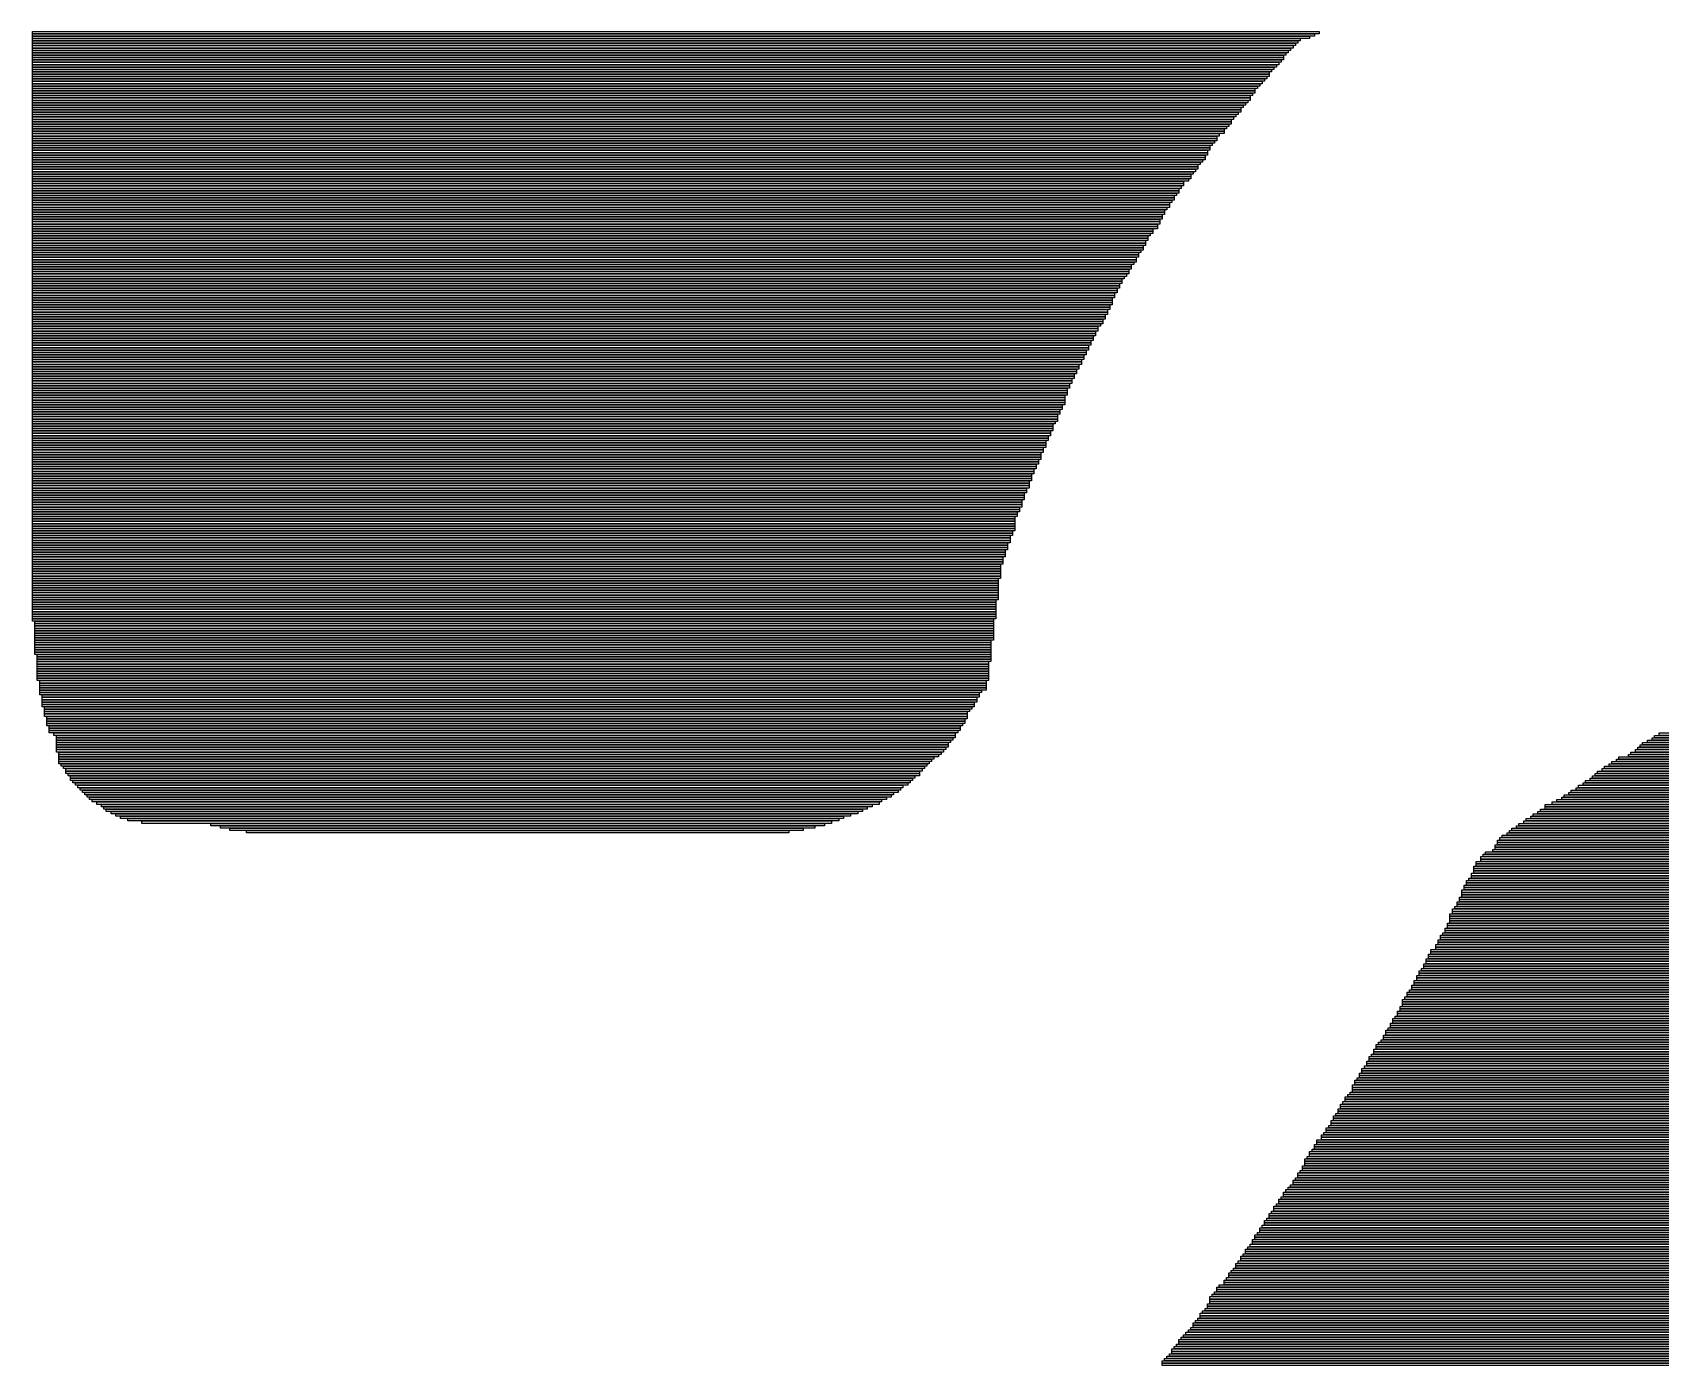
# Model space of a CAD drawing. Extents: x -4795 to 4795, y -4565 to 4565.
# Drawn here: x 695 to 2064, y 2280 to 3400 of the extents above; entities that cross this region are included whole.
import ezdxf

# ---------------------------------------------------------------- set-up
doc = ezdxf.new("R2010")
doc.units = 0
doc.layers.add('L1D0', color=1, linetype='CONTINUOUS')

# ---------------------------------------------------------------- blocks, each defined once
blk = doc.blocks.new('SOI_PAD5.png')
at = {"layer": 'L1D0'}
for points in [[(695, 3399), (695, 3401), (1777, 3401), (1777, 3399)], [(695, 3397), (695, 3399), (1773, 3399), (1773, 3397)], [(695, 3395), (695, 3397), (1769, 3397), (1769, 3395)], [(695, 3393), (695, 3395), (1761, 3395), (1761, 3393)], [(695, 3391), (695, 3393), (1759, 3393), (1759, 3391)], [(695, 3389), (695, 3391), (1757, 3391), (1757, 3389)], [(695, 3387), (695, 3389), (1755, 3389), (1755, 3387)], [(695, 3385), (695, 3387), (1753, 3387), (1753, 3385)], [(695, 3383), (695, 3385), (1751, 3385), (1751, 3383)], [(695, 3381), (695, 3383), (1749, 3383), (1749, 3381)], [(695, 3379), (695, 3381), (1747, 3381), (1747, 3379)], [(695, 3377), (695, 3379), (1747, 3379), (1747, 3377)], [(695, 3375), (695, 3377), (1745, 3377), (1745, 3375)], [(695, 3373), (695, 3375), (1743, 3375), (1743, 3373)], [(695, 3371), (695, 3373), (1741, 3373), (1741, 3371)], [(695, 3369), (695, 3371), (1739, 3371), (1739, 3369)], [(695, 3367), (695, 3369), (1737, 3369), (1737, 3367)], [(695, 3365), (695, 3367), (1735, 3367), (1735, 3365)], [(695, 3363), (695, 3365), (1735, 3365), (1735, 3363)], [(695, 3361), (695, 3363), (1733, 3363), (1733, 3361)], [(695, 3359), (695, 3361), (1731, 3361), (1731, 3359)], [(695, 3357), (695, 3359), (1729, 3359), (1729, 3357)], [(695, 3355), (695, 3357), (1727, 3357), (1727, 3355)], [(695, 3353), (695, 3355), (1725, 3355), (1725, 3353)], [(695, 3351), (695, 3353), (1723, 3353), (1723, 3351)], [(695, 3349), (695, 3351), (1723, 3351), (1723, 3349)], [(695, 3347), (695, 3349), (1721, 3349), (1721, 3347)], [(695, 3345), (695, 3347), (1719, 3347), (1719, 3345)], [(695, 3343), (695, 3345), (1719, 3345), (1719, 3343)], [(695, 3341), (695, 3343), (1717, 3343), (1717, 3341)], [(695, 3339), (695, 3341), (1715, 3341), (1715, 3339)], [(695, 3337), (695, 3339), (1713, 3339), (1713, 3337)], [(695, 3335), (695, 3337), (1711, 3337), (1711, 3335)], [(695, 3333), (695, 3335), (1711, 3335), (1711, 3333)], [(695, 3331), (695, 3333), (1709, 3333), (1709, 3331)], [(695, 3329), (695, 3331), (1707, 3331), (1707, 3329)], [(695, 3327), (695, 3329), (1705, 3329), (1705, 3327)], [(695, 3325), (695, 3327), (1703, 3327), (1703, 3325)], [(695, 3323), (695, 3325), (1703, 3325), (1703, 3323)], [(695, 3321), (695, 3323), (1701, 3323), (1701, 3321)], [(695, 3319), (695, 3321), (1699, 3321), (1699, 3319)], [(695, 3317), (695, 3319), (1697, 3319), (1697, 3317)], [(695, 3315), (695, 3317), (1697, 3317), (1697, 3315)], [(695, 3313), (695, 3315), (1693, 3315), (1693, 3313)], [(695, 3311), (695, 3313), (1691, 3313), (1691, 3311)], [(695, 3309), (695, 3311), (1691, 3311), (1691, 3309)], [(695, 3307), (695, 3309), (1689, 3309), (1689, 3307)], [(695, 3305), (695, 3307), (1687, 3307), (1687, 3305)], [(695, 3303), (695, 3305), (1685, 3305), (1685, 3303)], [(695, 3301), (695, 3303), (1685, 3303), (1685, 3301)], [(695, 3299), (695, 3301), (1683, 3301), (1683, 3299)], [(695, 3297), (695, 3299), (1683, 3299), (1683, 3297)], [(695, 3295), (695, 3297), (1681, 3297), (1681, 3295)], [(695, 3293), (695, 3295), (1681, 3295), (1681, 3293)], [(695, 3291), (695, 3293), (1679, 3293), (1679, 3291)], [(695, 3289), (695, 3291), (1677, 3291), (1677, 3289)], [(695, 3287), (695, 3289), (1675, 3289), (1675, 3287)], [(695, 3285), (695, 3287), (1675, 3287), (1675, 3285)], [(695, 3283), (695, 3285), (1673, 3285), (1673, 3283)], [(695, 3281), (695, 3283), (1671, 3283), (1671, 3281)], [(695, 3279), (695, 3281), (1669, 3281), (1669, 3279)], [(695, 3277), (695, 3279), (1669, 3279), (1669, 3277)], [(695, 3275), (695, 3277), (1667, 3277), (1667, 3275)], [(695, 3273), (695, 3275), (1663, 3275), (1663, 3273)], [(695, 3271), (695, 3273), (1663, 3273), (1663, 3271)], [(695, 3269), (695, 3271), (1661, 3271), (1661, 3269)], [(695, 3267), (695, 3269), (1659, 3269), (1659, 3267)], [(695, 3265), (695, 3267), (1659, 3267), (1659, 3265)], [(695, 3263), (695, 3265), (1657, 3265), (1657, 3263)], [(695, 3261), (695, 3263), (1655, 3263), (1655, 3261)], [(695, 3259), (695, 3261), (1655, 3261), (1655, 3259)], [(695, 3257), (695, 3259), (1653, 3259), (1653, 3257)], [(695, 3255), (695, 3257), (1651, 3257), (1651, 3255)], [(695, 3253), (695, 3255), (1651, 3255), (1651, 3253)], [(695, 3251), (695, 3253), (1649, 3253), (1649, 3251)], [(695, 3249), (695, 3251), (1647, 3251), (1647, 3249)], [(695, 3247), (695, 3249), (1647, 3249), (1647, 3247)], [(695, 3245), (695, 3247), (1645, 3247), (1645, 3245)], [(695, 3243), (695, 3245), (1645, 3245), (1645, 3243)], [(695, 3241), (695, 3243), (1643, 3243), (1643, 3241)], [(695, 3239), (695, 3241), (1643, 3241), (1643, 3239)], [(695, 3237), (695, 3239), (1641, 3239), (1641, 3237)], [(695, 3235), (695, 3237), (1641, 3237), (1641, 3235)], [(695, 3233), (695, 3235), (1637, 3235), (1637, 3233)], [(695, 3231), (695, 3233), (1637, 3233), (1637, 3231)], [(695, 3229), (695, 3231), (1635, 3231), (1635, 3229)], [(695, 3227), (695, 3229), (1633, 3229), (1633, 3227)], [(695, 3225), (695, 3227), (1633, 3227), (1633, 3225)], [(695, 3223), (695, 3225), (1631, 3225), (1631, 3223)], [(695, 3221), (695, 3223), (1631, 3223), (1631, 3221)], [(695, 3219), (695, 3221), (1629, 3221), (1629, 3219)], [(695, 3217), (695, 3219), (1629, 3219), (1629, 3217)], [(695, 3215), (695, 3217), (1627, 3217), (1627, 3215)], [(695, 3213), (695, 3215), (1625, 3215), (1625, 3213)], [(695, 3211), (695, 3213), (1625, 3213), (1625, 3211)], [(695, 3209), (695, 3211), (1623, 3211), (1623, 3209)], [(695, 3207), (695, 3209), (1623, 3209), (1623, 3207)], [(695, 3205), (695, 3207), (1621, 3207), (1621, 3205)], [(695, 3203), (695, 3205), (1619, 3205), (1619, 3203)], [(695, 3201), (695, 3203), (1619, 3203), (1619, 3201)], [(695, 3199), (695, 3201), (1617, 3201), (1617, 3199)], [(695, 3197), (695, 3199), (1617, 3199), (1617, 3197)], [(695, 3195), (695, 3197), (1615, 3197), (1615, 3195)], [(695, 3193), (695, 3195), (1613, 3195), (1613, 3193)], [(695, 3191), (695, 3193), (1611, 3193), (1611, 3191)], [(695, 3189), (695, 3191), (1611, 3191), (1611, 3189)], [(695, 3187), (695, 3189), (1609, 3189), (1609, 3187)], [(695, 3185), (695, 3187), (1609, 3187), (1609, 3185)], [(695, 3183), (695, 3185), (1607, 3185), (1607, 3183)], [(695, 3181), (695, 3183), (1607, 3183), (1607, 3181)], [(695, 3179), (695, 3181), (1605, 3181), (1605, 3179)], [(695, 3177), (695, 3179), (1605, 3179), (1605, 3177)], [(695, 3175), (695, 3177), (1603, 3177), (1603, 3175)], [(695, 3173), (695, 3175), (1603, 3175), (1603, 3173)], [(695, 3171), (695, 3173), (1603, 3173), (1603, 3171)], [(695, 3169), (695, 3171), (1601, 3171), (1601, 3169)], [(695, 3167), (695, 3169), (1601, 3169), (1601, 3167)], [(695, 3165), (695, 3167), (1599, 3167), (1599, 3165)], [(695, 3163), (695, 3165), (1599, 3165), (1599, 3163)], [(695, 3161), (695, 3163), (1597, 3163), (1597, 3161)], [(695, 3159), (695, 3161), (1597, 3161), (1597, 3159)], [(695, 3157), (695, 3159), (1595, 3159), (1595, 3157)], [(695, 3155), (695, 3157), (1595, 3157), (1595, 3155)], [(695, 3153), (695, 3155), (1593, 3155), (1593, 3153)], [(695, 3151), (695, 3153), (1591, 3153), (1591, 3151)], [(695, 3149), (695, 3151), (1591, 3151), (1591, 3149)], [(695, 3147), (695, 3149), (1589, 3149), (1589, 3147)], [(695, 3145), (695, 3147), (1589, 3147), (1589, 3145)], [(695, 3143), (695, 3145), (1587, 3145), (1587, 3143)], [(695, 3141), (695, 3143), (1587, 3143), (1587, 3141)], [(695, 3139), (695, 3141), (1585, 3141), (1585, 3139)], [(695, 3137), (695, 3139), (1585, 3139), (1585, 3137)], [(695, 3135), (695, 3137), (1583, 3137), (1583, 3135)], [(695, 3133), (695, 3135), (1583, 3135), (1583, 3133)], [(695, 3131), (695, 3133), (1581, 3133), (1581, 3131)], [(695, 3129), (695, 3131), (1581, 3131), (1581, 3129)], [(695, 3127), (695, 3129), (1579, 3129), (1579, 3127)], [(695, 3125), (695, 3127), (1579, 3127), (1579, 3125)], [(695, 3123), (695, 3125), (1577, 3125), (1577, 3123)], [(695, 3121), (695, 3123), (1577, 3123), (1577, 3121)], [(695, 3119), (695, 3121), (1575, 3121), (1575, 3119)], [(695, 3117), (695, 3119), (1575, 3119), (1575, 3117)], [(695, 3115), (695, 3117), (1573, 3117), (1573, 3115)], [(695, 3113), (695, 3115), (1573, 3115), (1573, 3113)], [(695, 3111), (695, 3113), (1571, 3113), (1571, 3111)], [(695, 3109), (695, 3111), (1571, 3111), (1571, 3109)], [(695, 3107), (695, 3109), (1569, 3109), (1569, 3107)], [(695, 3105), (695, 3107), (1569, 3107), (1569, 3105)], [(695, 3103), (695, 3105), (1567, 3105), (1567, 3103)], [(695, 3101), (695, 3103), (1567, 3103), (1567, 3101)], [(695, 3099), (695, 3101), (1565, 3101), (1565, 3099)], [(695, 3097), (695, 3099), (1565, 3099), (1565, 3097)], [(695, 3095), (695, 3097), (1565, 3097), (1565, 3095)], [(695, 3093), (695, 3095), (1563, 3095), (1563, 3093)], [(695, 3091), (695, 3093), (1563, 3093), (1563, 3091)], [(695, 3089), (695, 3091), (1563, 3091), (1563, 3089)], [(695, 3087), (695, 3089), (1563, 3089), (1563, 3087)], [(695, 3085), (695, 3087), (1561, 3087), (1561, 3085)], [(695, 3083), (695, 3085), (1561, 3085), (1561, 3083)], [(695, 3081), (695, 3083), (1559, 3083), (1559, 3081)], [(695, 3079), (695, 3081), (1559, 3081), (1559, 3079)], [(695, 3077), (695, 3079), (1557, 3079), (1557, 3077)], [(695, 3075), (695, 3077), (1557, 3077), (1557, 3075)], [(695, 3073), (695, 3075), (1557, 3075), (1557, 3073)], [(695, 3071), (695, 3073), (1555, 3073), (1555, 3071)], [(695, 3069), (695, 3071), (1553, 3071), (1553, 3069)], [(695, 3067), (695, 3069), (1553, 3069), (1553, 3067)], [(695, 3065), (695, 3067), (1553, 3067), (1553, 3065)], [(695, 3063), (695, 3065), (1551, 3065), (1551, 3063)], [(695, 3061), (695, 3063), (1551, 3063), (1551, 3061)], [(695, 3059), (695, 3061), (1549, 3061), (1549, 3059)], [(695, 3057), (695, 3059), (1549, 3059), (1549, 3057)], [(695, 3055), (695, 3057), (1547, 3057), (1547, 3055)], [(695, 3053), (695, 3055), (1547, 3055), (1547, 3053)], [(695, 3051), (695, 3053), (1547, 3053), (1547, 3051)], [(695, 3049), (695, 3051), (1545, 3051), (1545, 3049)], [(695, 3047), (695, 3049), (1545, 3049), (1545, 3047)], [(695, 3045), (695, 3047), (1543, 3047), (1543, 3045)], [(695, 3043), (695, 3045), (1543, 3045), (1543, 3043)], [(695, 3041), (695, 3043), (1543, 3043), (1543, 3041)], [(695, 3039), (695, 3041), (1541, 3041), (1541, 3039)], [(695, 3037), (695, 3039), (1541, 3039), (1541, 3037)], [(695, 3035), (695, 3037), (1539, 3037), (1539, 3035)], [(695, 3033), (695, 3035), (1539, 3035), (1539, 3033)], [(695, 3031), (695, 3033), (1537, 3033), (1537, 3031)], [(695, 3029), (695, 3031), (1537, 3031), (1537, 3029)], [(695, 3027), (695, 3029), (1535, 3029), (1535, 3027)], [(695, 3025), (695, 3027), (1535, 3027), (1535, 3025)], [(695, 3023), (695, 3025), (1535, 3025), (1535, 3023)], [(695, 3021), (695, 3023), (1533, 3023), (1533, 3021)], [(695, 3019), (695, 3021), (1533, 3021), (1533, 3019)], [(695, 3017), (695, 3019), (1533, 3019), (1533, 3017)], [(695, 3015), (695, 3017), (1531, 3017), (1531, 3015)], [(695, 3013), (695, 3015), (1531, 3015), (1531, 3013)], [(695, 3011), (695, 3013), (1529, 3013), (1529, 3011)], [(695, 3009), (695, 3011), (1529, 3011), (1529, 3009)], [(695, 3007), (695, 3009), (1529, 3009), (1529, 3007)], [(695, 3005), (695, 3007), (1527, 3007), (1527, 3005)], [(695, 3003), (695, 3005), (1527, 3005), (1527, 3003)], [(695, 3001), (695, 3003), (1527, 3003), (1527, 3001)], [(695, 2999), (695, 3001), (1525, 3001), (1525, 2999)], [(695, 2997), (695, 2999), (1525, 2999), (1525, 2997)], [(695, 2995), (695, 2997), (1523, 2997), (1523, 2995)], [(695, 2993), (695, 2995), (1523, 2995), (1523, 2993)], [(695, 2991), (695, 2993), (1521, 2993), (1521, 2991)], [(695, 2989), (695, 2991), (1521, 2991), (1521, 2989)], [(695, 2987), (695, 2989), (1521, 2989), (1521, 2987)], [(695, 2985), (695, 2987), (1521, 2987), (1521, 2985)], [(695, 2983), (695, 2985), (1521, 2985), (1521, 2983)], [(695, 2981), (695, 2983), (1521, 2983), (1521, 2981)], [(695, 2979), (695, 2981), (1519, 2981), (1519, 2979)], [(695, 2977), (695, 2979), (1519, 2979), (1519, 2977)], [(695, 2975), (695, 2977), (1517, 2977), (1517, 2975)], [(695, 2973), (695, 2975), (1517, 2975), (1517, 2973)], [(695, 2971), (695, 2973), (1517, 2973), (1517, 2971)], [(695, 2969), (695, 2971), (1515, 2971), (1515, 2969)], [(695, 2967), (695, 2969), (1515, 2969), (1515, 2967)], [(695, 2965), (695, 2967), (1515, 2967), (1515, 2965)], [(695, 2963), (695, 2965), (1513, 2965), (1513, 2963)], [(695, 2961), (695, 2963), (1513, 2963), (1513, 2961)], [(695, 2959), (695, 2961), (1513, 2961), (1513, 2959)], [(695, 2957), (695, 2959), (1511, 2959), (1511, 2957)], [(695, 2955), (695, 2957), (1511, 2957), (1511, 2955)], [(695, 2953), (695, 2955), (1511, 2955), (1511, 2953)], [(695, 2951), (695, 2953), (1509, 2953), (1509, 2951)], [(695, 2949), (695, 2951), (1509, 2951), (1509, 2949)], [(695, 2947), (695, 2949), (1509, 2949), (1509, 2947)], [(695, 2945), (695, 2947), (1509, 2947), (1509, 2945)], [(695, 2943), (695, 2945), (1509, 2945), (1509, 2943)], [(695, 2941), (695, 2943), (1509, 2943), (1509, 2941)], [(695, 2939), (695, 2941), (1507, 2941), (1507, 2939)], [(695, 2937), (695, 2939), (1507, 2939), (1507, 2937)], [(695, 2935), (695, 2937), (1507, 2937), (1507, 2935)], [(695, 2933), (695, 2935), (1507, 2935), (1507, 2933)], [(695, 2931), (695, 2933), (1507, 2933), (1507, 2931)], [(695, 2929), (695, 2931), (1507, 2931), (1507, 2929)], [(695, 2927), (695, 2929), (1507, 2929), (1507, 2927)], [(695, 2925), (695, 2927), (1507, 2927), (1507, 2925)], [(695, 2923), (695, 2925), (1507, 2925), (1507, 2923)], [(695, 2921), (695, 2923), (1505, 2923), (1505, 2921)], [(695, 2919), (695, 2921), (1505, 2921), (1505, 2919)], [(695, 2917), (695, 2919), (1505, 2919), (1505, 2917)], [(695, 2915), (695, 2917), (1505, 2917), (1505, 2915)], [(695, 2913), (695, 2915), (1505, 2915), (1505, 2913)], [(695, 2911), (695, 2913), (1505, 2913), (1505, 2911)], [(695, 2909), (695, 2911), (1505, 2911), (1505, 2909)], [(695, 2907), (695, 2909), (1505, 2909), (1505, 2907)], [(695, 2905), (695, 2907), (1503, 2907), (1503, 2905)], [(697, 2903), (697, 2905), (1503, 2905), (1503, 2903)], [(697, 2901), (697, 2903), (1503, 2903), (1503, 2901)], [(697, 2899), (697, 2901), (1503, 2901), (1503, 2899)], [(697, 2897), (697, 2899), (1503, 2899), (1503, 2897)], [(697, 2895), (697, 2897), (1503, 2897), (1503, 2895)], [(697, 2893), (697, 2895), (1503, 2895), (1503, 2893)], [(697, 2891), (697, 2893), (1503, 2893), (1503, 2891)], [(697, 2889), (697, 2891), (1503, 2891), (1503, 2889)], [(697, 2887), (697, 2889), (1501, 2889), (1501, 2887)], [(697, 2885), (697, 2887), (1501, 2887), (1501, 2885)], [(697, 2883), (697, 2885), (1501, 2885), (1501, 2883)], [(697, 2881), (697, 2883), (1501, 2883), (1501, 2881)], [(697, 2879), (697, 2881), (1501, 2881), (1501, 2879)], [(697, 2877), (697, 2879), (1501, 2879), (1501, 2877)], [(699, 2875), (699, 2877), (1501, 2877), (1501, 2875)], [(699, 2873), (699, 2875), (1501, 2875), (1501, 2873)], [(699, 2871), (699, 2873), (1501, 2873), (1501, 2871)], [(699, 2869), (699, 2871), (1499, 2871), (1499, 2869)], [(699, 2867), (699, 2869), (1499, 2869), (1499, 2867)], [(699, 2865), (699, 2867), (1499, 2867), (1499, 2865)], [(699, 2863), (699, 2865), (1499, 2865), (1499, 2863)], [(699, 2861), (699, 2863), (1499, 2863), (1499, 2861)], [(699, 2859), (699, 2861), (1499, 2861), (1499, 2859)], [(699, 2857), (699, 2859), (1499, 2859), (1499, 2857)], [(699, 2855), (699, 2857), (1499, 2857), (1499, 2855)], [(701, 2853), (701, 2855), (1497, 2855), (1497, 2853)], [(701, 2851), (701, 2853), (1497, 2853), (1497, 2851)], [(701, 2849), (701, 2851), (1497, 2851), (1497, 2849)], [(701, 2847), (701, 2849), (1497, 2849), (1497, 2847)], [(701, 2845), (701, 2847), (1493, 2847), (1493, 2845)], [(701, 2843), (701, 2845), (1491, 2845), (1491, 2843)], [(703, 2841), (703, 2843), (1491, 2843), (1491, 2841)], [(703, 2839), (703, 2841), (1489, 2841), (1489, 2839)], [(703, 2837), (703, 2839), (1489, 2839), (1489, 2837)], [(703, 2835), (703, 2837), (1487, 2837), (1487, 2835)], [(703, 2833), (703, 2835), (1487, 2835), (1487, 2833)], [(705, 2831), (705, 2833), (1485, 2833), (1485, 2831)], [(705, 2829), (705, 2831), (1483, 2831), (1483, 2829)], [(705, 2827), (705, 2829), (1481, 2829), (1481, 2827)], [(705, 2825), (705, 2827), (1481, 2827), (1481, 2825)], [(707, 2823), (707, 2825), (1481, 2825), (1481, 2823)], [(707, 2821), (707, 2823), (1479, 2823), (1479, 2821)], [(707, 2819), (707, 2821), (1479, 2821), (1479, 2819)], [(707, 2817), (707, 2819), (1477, 2819), (1477, 2817)], [(709, 2815), (709, 2817), (1475, 2817), (1475, 2815)], [(709, 2813), (709, 2815), (1475, 2815), (1475, 2813)], [(709, 2811), (709, 2813), (1473, 2813), (1473, 2811)], [(713, 2809), (713, 2811), (1471, 2811), (1471, 2809)], [(715, 2807), (715, 2809), (1471, 2809), (1471, 2807)], [(715, 2805), (715, 2807), (1469, 2807), (1469, 2805)], [(2057, 2805), (2057, 2807), (4059, 2807), (4059, 2805)], [(2059, 2807), (2059, 2809), (4061, 2809), (4061, 2807)], [(2063, 2809), (2063, 2811), (4061, 2811), (4061, 2809)], [(715, 2803), (715, 2805), (1467, 2805), (1467, 2803)], [(715, 2801), (715, 2803), (1465, 2803), (1465, 2801)], [(715, 2799), (715, 2801), (1465, 2801), (1465, 2799)], [(715, 2797), (715, 2799), (1463, 2799), (1463, 2797)], [(715, 2795), (715, 2797), (1461, 2797), (1461, 2795)], [(717, 2793), (717, 2795), (1459, 2795), (1459, 2793)], [(717, 2791), (717, 2793), (1457, 2793), (1457, 2791)], [(2037, 2791), (2037, 2793), (4049, 2793), (4049, 2791)], [(2039, 2793), (2039, 2795), (4051, 2795), (4051, 2793)], [(2043, 2795), (2043, 2797), (4051, 2797), (4051, 2795)], [(2045, 2797), (2045, 2799), (4053, 2799), (4053, 2797)], [(2047, 2799), (2047, 2801), (4055, 2801), (4055, 2799)], [(2049, 2801), (2049, 2803), (4055, 2803), (4055, 2801)], [(2053, 2803), (2053, 2805), (4057, 2805), (4057, 2803)], [(717, 2789), (717, 2791), (1453, 2791), (1453, 2789)], [(717, 2787), (717, 2789), (1451, 2789), (1451, 2787)], [(717, 2785), (717, 2787), (1449, 2787), (1449, 2785)], [(719, 2783), (719, 2785), (1447, 2785), (1447, 2783)], [(721, 2781), (721, 2783), (1445, 2783), (1445, 2781)], [(723, 2779), (723, 2781), (1443, 2781), (1443, 2779)], [(2015, 2779), (2015, 2781), (4045, 2781), (4045, 2779)], [(2017, 2781), (2017, 2783), (4045, 2783), (4045, 2781)], [(2021, 2783), (2021, 2785), (4045, 2785), (4045, 2783)], [(2023, 2785), (2023, 2787), (4047, 2787), (4047, 2785)], [(2027, 2787), (2027, 2789), (4047, 2789), (4047, 2787)], [(2029, 2789), (2029, 2791), (4047, 2791), (4047, 2789)], [(723, 2777), (723, 2779), (1441, 2779), (1441, 2777)], [(725, 2775), (725, 2777), (1441, 2777), (1441, 2775)], [(727, 2773), (727, 2775), (1437, 2775), (1437, 2773)], [(727, 2771), (727, 2773), (1435, 2773), (1435, 2771)], [(729, 2769), (729, 2771), (1433, 2771), (1433, 2769)], [(731, 2767), (731, 2769), (1431, 2769), (1431, 2767)], [(733, 2765), (733, 2767), (1427, 2767), (1427, 2765)], [(1995, 2765), (1995, 2767), (4039, 2767), (4039, 2765)], [(1999, 2767), (1999, 2769), (4039, 2769), (4039, 2767)], [(2001, 2769), (2001, 2771), (4041, 2771), (4041, 2769)], [(2005, 2771), (2005, 2773), (4041, 2773), (4041, 2771)], [(2007, 2773), (2007, 2775), (4041, 2775), (4041, 2773)], [(2009, 2775), (2009, 2777), (4043, 2777), (4043, 2775)], [(2011, 2777), (2011, 2779), (4043, 2779), (4043, 2777)], [(735, 2763), (735, 2765), (1425, 2765), (1425, 2763)], [(737, 2761), (737, 2763), (1423, 2763), (1423, 2761)], [(739, 2759), (739, 2761), (1419, 2761), (1419, 2759)], [(741, 2757), (741, 2759), (1417, 2759), (1417, 2757)], [(743, 2755), (743, 2757), (1413, 2757), (1413, 2755)], [(745, 2753), (745, 2755), (1409, 2755), (1409, 2753)], [(749, 2751), (749, 2753), (1407, 2753), (1407, 2751)], [(1973, 2751), (1973, 2753), (4033, 2753), (4033, 2751)], [(1977, 2753), (1977, 2755), (4035, 2755), (4035, 2753)], [(1981, 2755), (1981, 2757), (4035, 2757), (4035, 2755)], [(1983, 2757), (1983, 2759), (4035, 2759), (4035, 2757)], [(1987, 2759), (1987, 2761), (4037, 2761), (4037, 2759)], [(1989, 2761), (1989, 2763), (4037, 2763), (4037, 2761)], [(1993, 2763), (1993, 2765), (4037, 2765), (4037, 2763)], [(753, 2749), (753, 2751), (1401, 2751), (1401, 2749)], [(755, 2747), (755, 2749), (1397, 2749), (1397, 2747)], [(757, 2745), (757, 2747), (1393, 2747), (1393, 2745)], [(761, 2743), (761, 2745), (1389, 2745), (1389, 2743)], [(765, 2741), (765, 2743), (1383, 2743), (1383, 2741)], [(769, 2739), (769, 2741), (1377, 2741), (1377, 2739)], [(775, 2737), (775, 2739), (1373, 2739), (1373, 2737)], [(1951, 2737), (1951, 2739), (4029, 2739), (4029, 2737)], [(1955, 2739), (1955, 2741), (4031, 2741), (4031, 2739)], [(1957, 2741), (1957, 2743), (4031, 2743), (4031, 2741)], [(1961, 2743), (1961, 2745), (4031, 2745), (4031, 2743)], [(1963, 2745), (1963, 2747), (4031, 2747), (4031, 2745)], [(1967, 2749), (1967, 2751), (4033, 2751), (4033, 2749)], [(1967, 2747), (1967, 2749), (4033, 2749), (4033, 2747)], [(787, 2735), (787, 2737), (1367, 2737), (1367, 2735)], [(845, 2733), (845, 2735), (1361, 2735), (1361, 2733)], [(853, 2731), (853, 2733), (1353, 2733), (1353, 2731)], [(861, 2729), (861, 2731), (1343, 2731), (1343, 2729)], [(875, 2727), (875, 2729), (1331, 2729), (1331, 2727)], [(1931, 2723), (1931, 2725), (4025, 2725), (4025, 2723)], [(1935, 2725), (1935, 2727), (4027, 2727), (4027, 2725)], [(1937, 2727), (1937, 2729), (4027, 2729), (4027, 2727)], [(1939, 2729), (1939, 2731), (4027, 2731), (4027, 2729)], [(1943, 2731), (1943, 2733), (4029, 2733), (4029, 2731)], [(1945, 2733), (1945, 2735), (4029, 2735), (4029, 2733)], [(1949, 2735), (1949, 2737), (4029, 2737), (4029, 2735)], [(1917, 2709), (1917, 2711), (4021, 2711), (4021, 2709)], [(1923, 2711), (1923, 2713), (4021, 2713), (4021, 2711)], [(1925, 2715), (1925, 2717), (4023, 2717), (4023, 2715)], [(1925, 2713), (1925, 2715), (4021, 2715), (4021, 2713)], [(1927, 2719), (1927, 2721), (4025, 2721), (4025, 2719)], [(1927, 2717), (1927, 2719), (4023, 2719), (4023, 2717)], [(1929, 2721), (1929, 2723), (4025, 2723), (4025, 2721)], [(1907, 2697), (1907, 2699), (4017, 2699), (4017, 2697)], [(1907, 2695), (1907, 2697), (4017, 2697), (4017, 2695)], [(1909, 2701), (1909, 2703), (4017, 2703), (4017, 2701)], [(1909, 2699), (1909, 2701), (4017, 2701), (4017, 2699)], [(1913, 2705), (1913, 2707), (4019, 2707), (4019, 2705)], [(1913, 2703), (1913, 2705), (4019, 2705), (4019, 2703)], [(1915, 2707), (1915, 2709), (4021, 2709), (4021, 2707)], [(1901, 2685), (1901, 2687), (4013, 2687), (4013, 2685)], [(1901, 2683), (1901, 2685), (4013, 2685), (4013, 2683)], [(1903, 2687), (1903, 2689), (4015, 2689), (4015, 2687)], [(1905, 2691), (1905, 2693), (4015, 2693), (4015, 2691)], [(1905, 2689), (1905, 2691), (4015, 2691), (4015, 2689)], [(1907, 2693), (1907, 2695), (4015, 2695), (4015, 2693)], [(1895, 2671), (1895, 2673), (4009, 2673), (4009, 2671)], [(1895, 2669), (1895, 2671), (4007, 2671), (4007, 2669)], [(1897, 2677), (1897, 2679), (4011, 2679), (4011, 2677)], [(1897, 2675), (1897, 2677), (4009, 2677), (4009, 2675)], [(1897, 2673), (1897, 2675), (4009, 2675), (4009, 2673)], [(1899, 2681), (1899, 2683), (4013, 2683), (4013, 2681)], [(1899, 2679), (1899, 2681), (4011, 2681), (4011, 2679)], [(1887, 2657), (1887, 2659), (4001, 2659), (4001, 2657)], [(1887, 2655), (1887, 2657), (3999, 2657), (3999, 2655)], [(1889, 2661), (1889, 2663), (4003, 2663), (4003, 2661)], [(1889, 2659), (1889, 2661), (4001, 2661), (4001, 2659)], [(1891, 2663), (1891, 2665), (4003, 2665), (4003, 2663)], [(1893, 2667), (1893, 2669), (4005, 2669), (4005, 2667)], [(1893, 2665), (1893, 2667), (4005, 2667), (4005, 2665)], [(1881, 2641), (1881, 2643), (3993, 2643), (3993, 2641)], [(1883, 2645), (1883, 2647), (3993, 2647), (3993, 2645)], [(1883, 2643), (1883, 2645), (3993, 2645), (3993, 2643)], [(1885, 2649), (1885, 2651), (3997, 2651), (3997, 2649)], [(1885, 2647), (1885, 2649), (3995, 2649), (3995, 2647)], [(1887, 2653), (1887, 2655), (3999, 2655), (3999, 2653)], [(1887, 2651), (1887, 2653), (3997, 2653), (3997, 2651)], [(1871, 2627), (1871, 2629), (3985, 2629), (3985, 2627)], [(1875, 2631), (1875, 2633), (3989, 2633), (3989, 2631)], [(1875, 2629), (1875, 2631), (3987, 2631), (3987, 2629)], [(1877, 2635), (1877, 2637), (3989, 2637), (3989, 2635)], [(1877, 2633), (1877, 2635), (3989, 2635), (3989, 2633)], [(1879, 2639), (1879, 2641), (3991, 2641), (3991, 2639)], [(1879, 2637), (1879, 2639), (3991, 2639), (3991, 2637)], [(1865, 2615), (1865, 2617), (3981, 2617), (3981, 2615)], [(1865, 2613), (1865, 2615), (3979, 2615), (3979, 2613)], [(1867, 2619), (1867, 2621), (3981, 2621), (3981, 2619)], [(1867, 2617), (1867, 2619), (3981, 2619), (3981, 2617)], [(1869, 2623), (1869, 2625), (3983, 2625), (3983, 2623)], [(1869, 2621), (1869, 2623), (3983, 2623), (3983, 2621)], [(1871, 2625), (1871, 2627), (3985, 2627), (3985, 2625)], [(1857, 2601), (1857, 2603), (3969, 2603), (3969, 2601)], [(1859, 2605), (1859, 2607), (3973, 2607), (3973, 2605)], [(1859, 2603), (1859, 2605), (3971, 2605), (3971, 2603)], [(1861, 2609), (1861, 2611), (3975, 2611), (3975, 2609)], [(1861, 2607), (1861, 2609), (3973, 2609), (3973, 2607)], [(1863, 2611), (1863, 2613), (3977, 2613), (3977, 2611)], [(1849, 2587), (1849, 2589), (3949, 2589), (3949, 2587)], [(1851, 2591), (1851, 2593), (3957, 2593), (3957, 2591)], [(1851, 2589), (1851, 2591), (3955, 2591), (3955, 2589)], [(1853, 2593), (1853, 2595), (3961, 2595), (3961, 2593)], [(1855, 2597), (1855, 2599), (3965, 2599), (3965, 2597)], [(1855, 2595), (1855, 2597), (3963, 2597), (3963, 2595)], [(1857, 2599), (1857, 2601), (3967, 2601), (3967, 2599)], [(1843, 2575), (1843, 2577), (3919, 2577), (3919, 2575)], [(1843, 2573), (1843, 2575), (3903, 2575), (3903, 2573)], [(1845, 2579), (1845, 2581), (3935, 2581), (3935, 2579)], [(1845, 2577), (1845, 2579), (3929, 2579), (3929, 2577)], [(1847, 2585), (1847, 2587), (3945, 2587), (3945, 2585)], [(1847, 2583), (1847, 2585), (3943, 2585), (3943, 2583)], [(1847, 2581), (1847, 2583), (3941, 2583), (3941, 2581)], [(1833, 2559), (1833, 2561), (3605, 2561), (3605, 2559)], [(1835, 2561), (1835, 2563), (3623, 2563), (3623, 2561)], [(1837, 2565), (1837, 2567), (3639, 2567), (3639, 2565)], [(1837, 2563), (1837, 2565), (3631, 2565), (3631, 2563)], [(1839, 2569), (1839, 2571), (3699, 2571), (3699, 2569)], [(1839, 2567), (1839, 2569), (3649, 2569), (3649, 2567)], [(1841, 2571), (1841, 2573), (3743, 2573), (3743, 2571)], [(1825, 2547), (1825, 2549), (3409, 2549), (3409, 2547)], [(1825, 2545), (1825, 2547), (3395, 2547), (3395, 2545)], [(1827, 2549), (1827, 2551), (3441, 2551), (3441, 2549)], [(1829, 2551), (1829, 2553), (3457, 2553), (3457, 2551)], [(1831, 2555), (1831, 2557), (3501, 2557), (3501, 2555)], [(1831, 2553), (1831, 2555), (3475, 2555), (3475, 2553)], [(1833, 2557), (1833, 2559), (3529, 2559), (3529, 2557)], [(1817, 2533), (1817, 2535), (3325, 2535), (3325, 2533)], [(1817, 2531), (1817, 2533), (3315, 2533), (3315, 2531)], [(1819, 2537), (1819, 2539), (3345, 2539), (3345, 2537)], [(1819, 2535), (1819, 2537), (3337, 2537), (3337, 2535)], [(1821, 2539), (1821, 2541), (3357, 2541), (3357, 2539)], [(1823, 2543), (1823, 2545), (3381, 2545), (3381, 2543)], [(1823, 2541), (1823, 2543), (3369, 2543), (3369, 2541)], [(1807, 2517), (1807, 2519), (3253, 2519), (3253, 2517)], [(1809, 2519), (1809, 2521), (3259, 2521), (3259, 2519)], [(1811, 2523), (1811, 2525), (3277, 2525), (3277, 2523)], [(1811, 2521), (1811, 2523), (3269, 2523), (3269, 2521)], [(1813, 2527), (1813, 2529), (3295, 2529), (3295, 2527)], [(1813, 2525), (1813, 2527), (3287, 2527), (3287, 2525)], [(1815, 2529), (1815, 2531), (3303, 2531), (3303, 2529)], [(1801, 2505), (1801, 2507), (3195, 2507), (3195, 2505)], [(1803, 2507), (1803, 2509), (3203, 2509), (3203, 2507)], [(1805, 2513), (1805, 2515), (3235, 2515), (3235, 2513)], [(1805, 2511), (1805, 2513), (3227, 2513), (3227, 2511)], [(1805, 2509), (1805, 2511), (3219, 2511), (3219, 2509)], [(1807, 2515), (1807, 2517), (3243, 2517), (3243, 2515)], [(1793, 2493), (1793, 2495), (3151, 2495), (3151, 2493)], [(1793, 2491), (1793, 2493), (3143, 2493), (3143, 2491)], [(1795, 2497), (1795, 2499), (3165, 2499), (3165, 2497)], [(1795, 2495), (1795, 2497), (3157, 2497), (3157, 2495)], [(1797, 2499), (1797, 2501), (3173, 2501), (3173, 2499)], [(1799, 2503), (1799, 2505), (3187, 2505), (3187, 2503)], [(1799, 2501), (1799, 2503), (3179, 2503), (3179, 2501)], [(1783, 2477), (1783, 2479), (3097, 2479), (3097, 2477)], [(1785, 2479), (1785, 2481), (3103, 2481), (3103, 2479)], [(1787, 2483), (1787, 2485), (3115, 2485), (3115, 2483)], [(1787, 2481), (1787, 2483), (3109, 2483), (3109, 2481)], [(1789, 2487), (1789, 2489), (3131, 2489), (3131, 2487)], [(1789, 2485), (1789, 2487), (3123, 2487), (3123, 2485)], [(1791, 2489), (1791, 2491), (3137, 2491), (3137, 2489)], [(1773, 2463), (1773, 2465), (3047, 2465), (3047, 2463)], [(1775, 2467), (1775, 2469), (3059, 2469), (3059, 2467)], [(1775, 2465), (1775, 2467), (3053, 2467), (3053, 2465)], [(1779, 2471), (1779, 2473), (3079, 2473), (3079, 2471)], [(1779, 2469), (1779, 2471), (3073, 2471), (3073, 2469)], [(1781, 2473), (1781, 2475), (3085, 2475), (3085, 2473)], [(1783, 2475), (1783, 2477), (3093, 2477), (3093, 2475)], [(1765, 2451), (1765, 2453), (3013, 2453), (3013, 2451)], [(1765, 2449), (1765, 2451), (3007, 2451), (3007, 2449)], [(1767, 2453), (1767, 2455), (3017, 2455), (3017, 2453)], [(1769, 2457), (1769, 2459), (3029, 2459), (3029, 2457)], [(1769, 2455), (1769, 2457), (3023, 2457), (3023, 2455)], [(1771, 2459), (1771, 2461), (3035, 2461), (3035, 2459)], [(1773, 2461), (1773, 2463), (3041, 2463), (3041, 2461)], [(1757, 2435), (1757, 2437), (2967, 2437), (2967, 2435)], [(1759, 2439), (1759, 2441), (2977, 2441), (2977, 2439)], [(1759, 2437), (1759, 2439), (2973, 2439), (2973, 2437)], [(1761, 2441), (1761, 2443), (2983, 2443), (2983, 2441)], [(1763, 2445), (1763, 2447), (2995, 2447), (2995, 2445)], [(1763, 2443), (1763, 2445), (2989, 2445), (2989, 2443)], [(1765, 2447), (1765, 2449), (3001, 2449), (3001, 2447)], [(1747, 2423), (1747, 2425), (2931, 2425), (2931, 2423)], [(1749, 2425), (1749, 2427), (2935, 2427), (2935, 2425)], [(1751, 2427), (1751, 2429), (2941, 2429), (2941, 2427)], [(1753, 2429), (1753, 2431), (2951, 2431), (2951, 2429)], [(1755, 2433), (1755, 2435), (2963, 2435), (2963, 2433)], [(1755, 2431), (1755, 2433), (2957, 2433), (2957, 2431)], [(1739, 2411), (1739, 2413), (2897, 2413), (2897, 2411)], [(1739, 2409), (1739, 2411), (2893, 2411), (2893, 2409)], [(1741, 2413), (1741, 2415), (2903, 2415), (2903, 2413)], [(1743, 2417), (1743, 2419), (2913, 2419), (2913, 2417)], [(1743, 2415), (1743, 2417), (2909, 2417), (2909, 2415)], [(1745, 2419), (1745, 2421), (2919, 2421), (2919, 2419)], [(1747, 2421), (1747, 2423), (2925, 2423), (2925, 2421)], [(1729, 2395), (1729, 2397), (2859, 2397), (2859, 2395)], [(1731, 2399), (1731, 2401), (2869, 2401), (2869, 2399)], [(1731, 2397), (1731, 2399), (2865, 2399), (2865, 2397)], [(1733, 2401), (1733, 2403), (2875, 2403), (2875, 2401)], [(1735, 2405), (1735, 2407), (2885, 2407), (2885, 2405)], [(1735, 2403), (1735, 2405), (2879, 2405), (2879, 2403)], [(1737, 2407), (1737, 2409), (2889, 2409), (2889, 2407)], [(1721, 2383), (1721, 2385), (2827, 2385), (2827, 2383)], [(1721, 2381), (1721, 2383), (2821, 2383), (2821, 2381)], [(1723, 2387), (1723, 2389), (2837, 2389), (2837, 2387)], [(1723, 2385), (1723, 2387), (2831, 2387), (2831, 2385)], [(1725, 2389), (1725, 2391), (2847, 2391), (2847, 2389)], [(1727, 2393), (1727, 2395), (2855, 2395), (2855, 2393)], [(1727, 2391), (1727, 2393), (2851, 2393), (2851, 2391)], [(1711, 2369), (1711, 2371), (2795, 2371), (2795, 2369)], [(1711, 2367), (1711, 2369), (2791, 2369), (2791, 2367)], [(1713, 2371), (1713, 2373), (2799, 2373), (2799, 2371)], [(1715, 2375), (1715, 2377), (2809, 2377), (2809, 2375)], [(1715, 2373), (1715, 2375), (2805, 2375), (2805, 2373)], [(1717, 2377), (1717, 2379), (2813, 2379), (2813, 2377)], [(1719, 2379), (1719, 2381), (2817, 2381), (2817, 2379)], [(1701, 2355), (1701, 2357), (2765, 2357), (2765, 2355)], [(1701, 2353), (1701, 2355), (2761, 2355), (2761, 2353)], [(1703, 2357), (1703, 2359), (2769, 2359), (2769, 2357)], [(1705, 2359), (1705, 2361), (2773, 2361), (2773, 2359)], [(1707, 2363), (1707, 2365), (2781, 2365), (2781, 2363)], [(1707, 2361), (1707, 2363), (2777, 2363), (2777, 2361)], [(1709, 2365), (1709, 2367), (2785, 2367), (2785, 2365)], [(1689, 2339), (1689, 2341), (2727, 2341), (2727, 2339)], [(1691, 2343), (1691, 2345), (2733, 2345), (2733, 2343)], [(1691, 2341), (1691, 2343), (2731, 2343), (2731, 2341)], [(1693, 2345), (1693, 2347), (2739, 2347), (2739, 2345)], [(1697, 2349), (1697, 2351), (2751, 2351), (2751, 2349)], [(1697, 2347), (1697, 2349), (2747, 2349), (2747, 2347)], [(1699, 2351), (1699, 2353), (2757, 2353), (2757, 2351)], [(1683, 2329), (1683, 2331), (2705, 2331), (2705, 2329)], [(1683, 2327), (1683, 2329), (2699, 2329), (2699, 2327)], [(1685, 2335), (1685, 2337), (2717, 2337), (2717, 2335)], [(1685, 2333), (1685, 2335), (2713, 2335), (2713, 2333)], [(1685, 2331), (1685, 2333), (2709, 2333), (2709, 2331)], [(1687, 2337), (1687, 2339), (2723, 2339), (2723, 2337)], [(1671, 2313), (1671, 2315), (2673, 2315), (2673, 2313)], [(1673, 2315), (1673, 2317), (2677, 2317), (2677, 2315)], [(1675, 2317), (1675, 2319), (2681, 2319), (2681, 2317)], [(1677, 2321), (1677, 2323), (2689, 2323), (2689, 2321)], [(1677, 2319), (1677, 2321), (2685, 2321), (2685, 2319)], [(1679, 2323), (1679, 2325), (2693, 2325), (2693, 2323)], [(1681, 2325), (1681, 2327), (2695, 2327), (2695, 2325)], [(1659, 2299), (1659, 2301), (2643, 2301), (2643, 2299)], [(1661, 2301), (1661, 2303), (2647, 2303), (2647, 2301)], [(1663, 2303), (1663, 2305), (2651, 2305), (2651, 2303)], [(1665, 2305), (1665, 2307), (2653, 2307), (2653, 2305)], [(1667, 2307), (1667, 2309), (2661, 2309), (2661, 2307)], [(1669, 2309), (1669, 2311), (2665, 2311), (2665, 2309)], [(1671, 2311), (1671, 2313), (2669, 2313), (2669, 2311)], [(1649, 2285), (1649, 2287), (2615, 2287), (2615, 2285)], [(1651, 2287), (1651, 2289), (2619, 2289), (2619, 2287)], [(1653, 2291), (1653, 2293), (2627, 2293), (2627, 2291)], [(1653, 2289), (1653, 2291), (2623, 2291), (2623, 2289)], [(1655, 2293), (1655, 2295), (2631, 2295), (2631, 2293)], [(1657, 2295), (1657, 2297), (2635, 2297), (2635, 2295)], [(1659, 2297), (1659, 2299), (2639, 2299), (2639, 2297)], [(1645, 2281), (1645, 2283), (2609, 2283), (2609, 2281)], [(1645, 2279), (1645, 2281), (2605, 2281), (2605, 2279)], [(1647, 2283), (1647, 2285), (2611, 2285), (2611, 2283)]]:
    blk.add_lwpolyline(points, close=True, dxfattribs=at)

msp = doc.modelspace()

# ---------------------------------------------------------------- block references
msp.add_blockref('SOI_PAD5.png', (0, 0))

doc.saveas('drawing.dxf')
